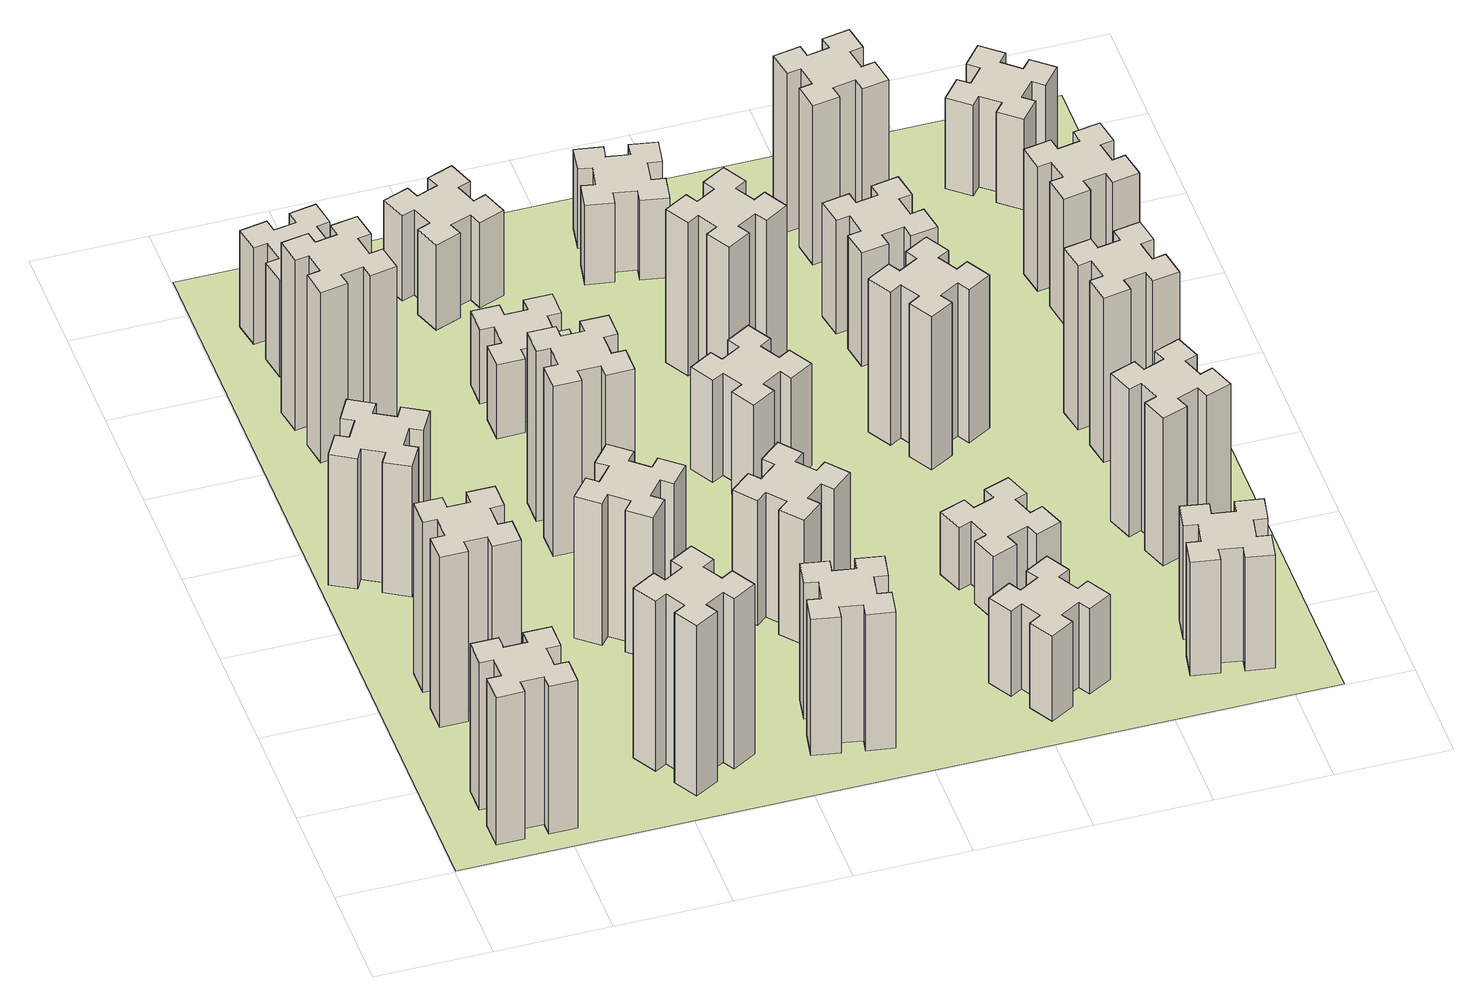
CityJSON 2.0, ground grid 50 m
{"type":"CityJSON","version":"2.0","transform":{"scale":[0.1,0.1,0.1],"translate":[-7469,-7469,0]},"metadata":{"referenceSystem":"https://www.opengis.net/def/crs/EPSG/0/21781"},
"CityObjects":{
"building1":{"type":"Building","attributes":{"class":"1000","function":"1000","usage":"1000","yearOfConstruction":2016,"roofType":"1000","measuredHeight":78,"storeysAboveGround":30,"storeysBelowGround":0},"geometry":[{"type":"Solid","lod":"1","boundaries":[[[[0,1,2,3,4,5,6,7,8,9,10,11,12,13,14,15,16,17,18,19]],[[17,16,20,21]],[[16,15,22,20]],[[15,14,23,22]],[[14,13,24,23]],[[13,12,25,24]],[[12,11,26,25]],[[11,10,27,26]],[[10,9,28,27]],[[9,8,29,28]],[[8,7,30,29]],[[7,6,31,30]],[[6,5,32,31]],[[5,4,33,32]],[[4,3,34,33]],[[3,2,35,34]],[[2,1,36,35]],[[1,0,37,36]],[[0,19,38,37]],[[19,18,39,38]],[[18,17,21,39]],[[24,25,26,27,28,29,30,31,32,33,34,35,36,37,38,39,21,20,22,23]]]]}]},
"building2":{"type":"Building","attributes":{"class":"1000","function":"1000","usage":"1000","yearOfConstruction":2016,"roofType":"1000","measuredHeight":90,"storeysAboveGround":30,"storeysBelowGround":0},"geometry":[{"type":"Solid","lod":"1","boundaries":[[[[40,41,42,43,44,45,46,47,48,49,50,51,52,53,54,55,56,57,58,59]],[[57,56,60,61]],[[56,55,62,60]],[[55,54,63,62]],[[54,53,64,63]],[[53,52,65,64]],[[52,51,66,65]],[[51,50,67,66]],[[50,49,68,67]],[[49,48,69,68]],[[48,47,70,69]],[[47,46,71,70]],[[46,45,72,71]],[[45,44,73,72]],[[44,43,74,73]],[[43,42,75,74]],[[42,41,76,75]],[[41,40,77,76]],[[40,59,78,77]],[[59,58,79,78]],[[58,57,61,79]],[[64,65,66,67,68,69,70,71,72,73,74,75,76,77,78,79,61,60,62,63]]]]}]},
"building3":{"type":"Building","attributes":{"class":"1000","function":"1000","usage":"1000","yearOfConstruction":2016,"roofType":"1000","measuredHeight":69,"storeysAboveGround":30,"storeysBelowGround":0},"geometry":[{"type":"Solid","lod":"1","boundaries":[[[[80,81,82,83,84,85,86,87,88,89,90,91,92,93,94,95,96,97,98,99]],[[97,96,100,101]],[[96,95,102,100]],[[95,94,103,102]],[[94,93,104,103]],[[93,92,105,104]],[[92,91,106,105]],[[91,90,107,106]],[[90,89,108,107]],[[89,88,109,108]],[[88,87,110,109]],[[87,86,111,110]],[[86,85,112,111]],[[85,84,113,112]],[[84,83,114,113]],[[83,82,115,114]],[[82,81,116,115]],[[81,80,117,116]],[[80,99,118,117]],[[99,98,119,118]],[[98,97,101,119]],[[104,105,106,107,108,109,110,111,112,113,114,115,116,117,118,119,101,100,102,103]]]]}]},
"building4":{"type":"Building","attributes":{"class":"1000","function":"1000","usage":"1000","yearOfConstruction":2016,"roofType":"1000","measuredHeight":90,"storeysAboveGround":30,"storeysBelowGround":0},"geometry":[{"type":"Solid","lod":"1","boundaries":[[[[120,121,122,123,124,125,126,127,128,129,130,131,132,133,134,135,136,137,138,139]],[[137,136,140,141]],[[136,135,142,140]],[[135,134,143,142]],[[134,133,144,143]],[[133,132,145,144]],[[132,131,146,145]],[[131,130,147,146]],[[130,129,148,147]],[[129,128,149,148]],[[128,127,150,149]],[[127,126,151,150]],[[126,125,152,151]],[[125,124,153,152]],[[124,123,154,153]],[[123,122,155,154]],[[122,121,156,155]],[[121,120,157,156]],[[120,139,158,157]],[[139,138,159,158]],[[138,137,141,159]],[[144,145,146,147,148,149,150,151,152,153,154,155,156,157,158,159,141,140,142,143]]]]}]},
"building5":{"type":"Building","attributes":{"class":"1000","function":"1000","usage":"1000","yearOfConstruction":2016,"roofType":"1000","measuredHeight":90,"storeysAboveGround":30,"storeysBelowGround":0},"geometry":[{"type":"Solid","lod":"1","boundaries":[[[[160,161,162,163,164,165,166,167,168,169,170,171,172,173,174,175,176,177,178,179]],[[177,176,180,181]],[[176,175,182,180]],[[175,174,183,182]],[[174,173,184,183]],[[173,172,185,184]],[[172,171,186,185]],[[171,170,187,186]],[[170,169,188,187]],[[169,168,189,188]],[[168,167,190,189]],[[167,166,191,190]],[[166,165,192,191]],[[165,164,193,192]],[[164,163,194,193]],[[163,162,195,194]],[[162,161,196,195]],[[161,160,197,196]],[[160,179,198,197]],[[179,178,199,198]],[[178,177,181,199]],[[184,185,186,187,188,189,190,191,192,193,194,195,196,197,198,199,181,180,182,183]]]]}]},
"building6":{"type":"Building","attributes":{"class":"1000","function":"1000","usage":"1000","yearOfConstruction":2016,"roofType":"1000","measuredHeight":51,"storeysAboveGround":30,"storeysBelowGround":0},"geometry":[{"type":"Solid","lod":"1","boundaries":[[[[200,201,202,203,204,205,206,207,208,209,210,211,212,213,214,215,216,217,218,219]],[[217,216,220,221]],[[216,215,222,220]],[[215,214,223,222]],[[214,213,224,223]],[[213,212,225,224]],[[212,211,226,225]],[[211,210,227,226]],[[210,209,228,227]],[[209,208,229,228]],[[208,207,230,229]],[[207,206,231,230]],[[206,205,232,231]],[[205,204,233,232]],[[204,203,234,233]],[[203,202,235,234]],[[202,201,236,235]],[[201,200,237,236]],[[200,219,238,237]],[[219,218,239,238]],[[218,217,221,239]],[[224,225,226,227,228,229,230,231,232,233,234,235,236,237,238,239,221,220,222,223]]]]}]},
"building7":{"type":"Building","attributes":{"class":"1000","function":"1000","usage":"1000","yearOfConstruction":2016,"roofType":"1000","measuredHeight":75,"storeysAboveGround":30,"storeysBelowGround":0},"geometry":[{"type":"Solid","lod":"1","boundaries":[[[[240,241,242,243,244,245,246,247,248,249,250,251,252,253,254,255,256,257,258,259]],[[257,256,260,261]],[[256,255,262,260]],[[255,254,263,262]],[[254,253,264,263]],[[253,252,265,264]],[[252,251,266,265]],[[251,250,267,266]],[[250,249,268,267]],[[249,248,269,268]],[[248,247,270,269]],[[247,246,271,270]],[[246,245,272,271]],[[245,244,273,272]],[[244,243,274,273]],[[243,242,275,274]],[[242,241,276,275]],[[241,240,277,276]],[[240,259,278,277]],[[259,258,279,278]],[[258,257,261,279]],[[264,265,266,267,268,269,270,271,272,273,274,275,276,277,278,279,261,260,262,263]]]]}]},
"building8":{"type":"Building","attributes":{"class":"1000","function":"1000","usage":"1000","yearOfConstruction":2016,"roofType":"1000","measuredHeight":90,"storeysAboveGround":30,"storeysBelowGround":0},"geometry":[{"type":"Solid","lod":"1","boundaries":[[[[280,281,282,283,284,285,286,287,288,289,290,291,292,293,294,295,296,297,298,299]],[[297,296,300,301]],[[296,295,302,300]],[[295,294,303,302]],[[294,293,304,303]],[[293,292,305,304]],[[292,291,306,305]],[[291,290,307,306]],[[290,289,308,307]],[[289,288,309,308]],[[288,287,310,309]],[[287,286,311,310]],[[286,285,312,311]],[[285,284,313,312]],[[284,283,314,313]],[[283,282,315,314]],[[282,281,316,315]],[[281,280,317,316]],[[280,299,318,317]],[[299,298,319,318]],[[298,297,301,319]],[[304,305,306,307,308,309,310,311,312,313,314,315,316,317,318,319,301,300,302,303]]]]}]},
"building9":{"type":"Building","attributes":{"class":"1000","function":"1000","usage":"1000","yearOfConstruction":2016,"roofType":"1000","measuredHeight":72,"storeysAboveGround":30,"storeysBelowGround":0},"geometry":[{"type":"Solid","lod":"1","boundaries":[[[[320,321,322,323,324,325,326,327,328,329,330,331,332,333,334,335,336,337,338,339]],[[337,336,340,341]],[[336,335,342,340]],[[335,334,343,342]],[[334,333,344,343]],[[333,332,345,344]],[[332,331,346,345]],[[331,330,347,346]],[[330,329,348,347]],[[329,328,349,348]],[[328,327,350,349]],[[327,326,351,350]],[[326,325,352,351]],[[325,324,353,352]],[[324,323,354,353]],[[323,322,355,354]],[[322,321,356,355]],[[321,320,357,356]],[[320,339,358,357]],[[339,338,359,358]],[[338,337,341,359]],[[344,345,346,347,348,349,350,351,352,353,354,355,356,357,358,359,341,340,342,343]]]]}]},
"building10":{"type":"Building","attributes":{"class":"1000","function":"1000","usage":"1000","yearOfConstruction":2016,"roofType":"1000","measuredHeight":39,"storeysAboveGround":30,"storeysBelowGround":0},"geometry":[{"type":"Solid","lod":"1","boundaries":[[[[360,361,362,363,364,365,366,367,368,369,370,371,372,373,374,375,376,377,378,379]],[[377,376,380,381]],[[376,375,382,380]],[[375,374,383,382]],[[374,373,384,383]],[[373,372,385,384]],[[372,371,386,385]],[[371,370,387,386]],[[370,369,388,387]],[[369,368,389,388]],[[368,367,390,389]],[[367,366,391,390]],[[366,365,392,391]],[[365,364,393,392]],[[364,363,394,393]],[[363,362,395,394]],[[362,361,396,395]],[[361,360,397,396]],[[360,379,398,397]],[[379,378,399,398]],[[378,377,381,399]],[[384,385,386,387,388,389,390,391,392,393,394,395,396,397,398,399,381,380,382,383]]]]}]},
"building11":{"type":"Building","attributes":{"class":"1000","function":"1000","usage":"1000","yearOfConstruction":2016,"roofType":"1000","measuredHeight":45,"storeysAboveGround":30,"storeysBelowGround":0},"geometry":[{"type":"Solid","lod":"1","boundaries":[[[[400,401,402,403,404,405,406,407,408,409,410,411,412,413,414,415,416,417,418,419]],[[417,416,420,421]],[[416,415,422,420]],[[415,414,423,422]],[[414,413,424,423]],[[413,412,425,424]],[[412,411,426,425]],[[411,410,427,426]],[[410,409,428,427]],[[409,408,429,428]],[[408,407,430,429]],[[407,406,431,430]],[[406,405,432,431]],[[405,404,433,432]],[[404,403,434,433]],[[403,402,435,434]],[[402,401,436,435]],[[401,400,437,436]],[[400,419,438,437]],[[419,418,439,438]],[[418,417,421,439]],[[424,425,426,427,428,429,430,431,432,433,434,435,436,437,438,439,421,420,422,423]]]]}]},
"building12":{"type":"Building","attributes":{"class":"1000","function":"1000","usage":"1000","yearOfConstruction":2016,"roofType":"1000","measuredHeight":66,"storeysAboveGround":30,"storeysBelowGround":0},"geometry":[{"type":"Solid","lod":"1","boundaries":[[[[440,441,442,443,444,445,446,447,448,449,450,451,452,453,454,455,456,457,458,459]],[[457,456,460,461]],[[456,455,462,460]],[[455,454,463,462]],[[454,453,464,463]],[[453,452,465,464]],[[452,451,466,465]],[[451,450,467,466]],[[450,449,468,467]],[[449,448,469,468]],[[448,447,470,469]],[[447,446,471,470]],[[446,445,472,471]],[[445,444,473,472]],[[444,443,474,473]],[[443,442,475,474]],[[442,441,476,475]],[[441,440,477,476]],[[440,459,478,477]],[[459,458,479,478]],[[458,457,461,479]],[[464,465,466,467,468,469,470,471,472,473,474,475,476,477,478,479,461,460,462,463]]]]}]},
"building13":{"type":"Building","attributes":{"class":"1000","function":"1000","usage":"1000","yearOfConstruction":2016,"roofType":"1000","measuredHeight":54,"storeysAboveGround":30,"storeysBelowGround":0},"geometry":[{"type":"Solid","lod":"1","boundaries":[[[[480,481,482,483,484,485,486,487,488,489,490,491,492,493,494,495,496,497,498,499]],[[497,496,500,501]],[[496,495,502,500]],[[495,494,503,502]],[[494,493,504,503]],[[493,492,505,504]],[[492,491,506,505]],[[491,490,507,506]],[[490,489,508,507]],[[489,488,509,508]],[[488,487,510,509]],[[487,486,511,510]],[[486,485,512,511]],[[485,484,513,512]],[[484,483,514,513]],[[483,482,515,514]],[[482,481,516,515]],[[481,480,517,516]],[[480,499,518,517]],[[499,498,519,518]],[[498,497,501,519]],[[504,505,506,507,508,509,510,511,512,513,514,515,516,517,518,519,501,500,502,503]]]]}]},
"building14":{"type":"Building","attributes":{"class":"1000","function":"1000","usage":"1000","yearOfConstruction":2016,"roofType":"1000","measuredHeight":45,"storeysAboveGround":30,"storeysBelowGround":0},"geometry":[{"type":"Solid","lod":"1","boundaries":[[[[520,521,522,523,524,525,526,527,528,529,530,531,532,533,534,535,536,537,538,539]],[[537,536,540,541]],[[536,535,542,540]],[[535,534,543,542]],[[534,533,544,543]],[[533,532,545,544]],[[532,531,546,545]],[[531,530,547,546]],[[530,529,548,547]],[[529,528,549,548]],[[528,527,550,549]],[[527,526,551,550]],[[526,525,552,551]],[[525,524,553,552]],[[524,523,554,553]],[[523,522,555,554]],[[522,521,556,555]],[[521,520,557,556]],[[520,539,558,557]],[[539,538,559,558]],[[538,537,541,559]],[[544,545,546,547,548,549,550,551,552,553,554,555,556,557,558,559,541,540,542,543]]]]}]},
"building15":{"type":"Building","attributes":{"class":"1000","function":"1000","usage":"1000","yearOfConstruction":2016,"roofType":"1000","measuredHeight":81,"storeysAboveGround":30,"storeysBelowGround":0},"geometry":[{"type":"Solid","lod":"1","boundaries":[[[[560,561,562,563,564,565,566,567,568,569,570,571,572,573,574,575,576,577,578,579]],[[577,576,580,581]],[[576,575,582,580]],[[575,574,583,582]],[[574,573,584,583]],[[573,572,585,584]],[[572,571,586,585]],[[571,570,587,586]],[[570,569,588,587]],[[569,568,589,588]],[[568,567,590,589]],[[567,566,591,590]],[[566,565,592,591]],[[565,564,593,592]],[[564,563,594,593]],[[563,562,595,594]],[[562,561,596,595]],[[561,560,597,596]],[[560,579,598,597]],[[579,578,599,598]],[[578,577,581,599]],[[584,585,586,587,588,589,590,591,592,593,594,595,596,597,598,599,581,580,582,583]]]]}]},
"building16":{"type":"Building","attributes":{"class":"1000","function":"1000","usage":"1000","yearOfConstruction":2016,"roofType":"1000","measuredHeight":42,"storeysAboveGround":30,"storeysBelowGround":0},"geometry":[{"type":"Solid","lod":"1","boundaries":[[[[600,601,602,603,604,605,606,607,608,609,610,611,612,613,614,615,616,617,618,619]],[[617,616,620,621]],[[616,615,622,620]],[[615,614,623,622]],[[614,613,624,623]],[[613,612,625,624]],[[612,611,626,625]],[[611,610,627,626]],[[610,609,628,627]],[[609,608,629,628]],[[608,607,630,629]],[[607,606,631,630]],[[606,605,632,631]],[[605,604,633,632]],[[604,603,634,633]],[[603,602,635,634]],[[602,601,636,635]],[[601,600,637,636]],[[600,619,638,637]],[[619,618,639,638]],[[618,617,621,639]],[[624,625,626,627,628,629,630,631,632,633,634,635,636,637,638,639,621,620,622,623]]]]}]},
"building17":{"type":"Building","attributes":{"class":"1000","function":"1000","usage":"1000","yearOfConstruction":2016,"roofType":"1000","measuredHeight":33,"storeysAboveGround":30,"storeysBelowGround":0},"geometry":[{"type":"Solid","lod":"1","boundaries":[[[[640,641,642,643,644,645,646,647,648,649,650,651,652,653,654,655,656,657,658,659]],[[657,656,660,661]],[[656,655,662,660]],[[655,654,663,662]],[[654,653,664,663]],[[653,652,665,664]],[[652,651,666,665]],[[651,650,667,666]],[[650,649,668,667]],[[649,648,669,668]],[[648,647,670,669]],[[647,646,671,670]],[[646,645,672,671]],[[645,644,673,672]],[[644,643,674,673]],[[643,642,675,674]],[[642,641,676,675]],[[641,640,677,676]],[[640,659,678,677]],[[659,658,679,678]],[[658,657,661,679]],[[664,665,666,667,668,669,670,671,672,673,674,675,676,677,678,679,661,660,662,663]]]]}]},
"building18":{"type":"Building","attributes":{"class":"1000","function":"1000","usage":"1000","yearOfConstruction":2016,"roofType":"1000","measuredHeight":81,"storeysAboveGround":30,"storeysBelowGround":0},"geometry":[{"type":"Solid","lod":"1","boundaries":[[[[680,681,682,683,684,685,686,687,688,689,690,691,692,693,694,695,696,697,698,699]],[[697,696,700,701]],[[696,695,702,700]],[[695,694,703,702]],[[694,693,704,703]],[[693,692,705,704]],[[692,691,706,705]],[[691,690,707,706]],[[690,689,708,707]],[[689,688,709,708]],[[688,687,710,709]],[[687,686,711,710]],[[686,685,712,711]],[[685,684,713,712]],[[684,683,714,713]],[[683,682,715,714]],[[682,681,716,715]],[[681,680,717,716]],[[680,699,718,717]],[[699,698,719,718]],[[698,697,701,719]],[[704,705,706,707,708,709,710,711,712,713,714,715,716,717,718,719,701,700,702,703]]]]}]},
"building19":{"type":"Building","attributes":{"class":"1000","function":"1000","usage":"1000","yearOfConstruction":2016,"roofType":"1000","measuredHeight":60,"storeysAboveGround":30,"storeysBelowGround":0},"geometry":[{"type":"Solid","lod":"1","boundaries":[[[[720,721,722,723,724,725,726,727,728,729,730,731,732,733,734,735,736,737,738,739]],[[737,736,740,741]],[[736,735,742,740]],[[735,734,743,742]],[[734,733,744,743]],[[733,732,745,744]],[[732,731,746,745]],[[731,730,747,746]],[[730,729,748,747]],[[729,728,749,748]],[[728,727,750,749]],[[727,726,751,750]],[[726,725,752,751]],[[725,724,753,752]],[[724,723,754,753]],[[723,722,755,754]],[[722,721,756,755]],[[721,720,757,756]],[[720,739,758,757]],[[739,738,759,758]],[[738,737,741,759]],[[744,745,746,747,748,749,750,751,752,753,754,755,756,757,758,759,741,740,742,743]]]]}]},
"building20":{"type":"Building","attributes":{"class":"1000","function":"1000","usage":"1000","yearOfConstruction":2016,"roofType":"1000","measuredHeight":60,"storeysAboveGround":30,"storeysBelowGround":0},"geometry":[{"type":"Solid","lod":"1","boundaries":[[[[760,761,762,763,764,765,766,767,768,769,770,771,772,773,774,775,776,777,778,779]],[[777,776,780,781]],[[776,775,782,780]],[[775,774,783,782]],[[774,773,784,783]],[[773,772,785,784]],[[772,771,786,785]],[[771,770,787,786]],[[770,769,788,787]],[[769,768,789,788]],[[768,767,790,789]],[[767,766,791,790]],[[766,765,792,791]],[[765,764,793,792]],[[764,763,794,793]],[[763,762,795,794]],[[762,761,796,795]],[[761,760,797,796]],[[760,779,798,797]],[[779,778,799,798]],[[778,777,781,799]],[[784,785,786,787,788,789,790,791,792,793,794,795,796,797,798,799,781,780,782,783]]]]}]},
"building21":{"type":"Building","attributes":{"class":"1000","function":"1000","usage":"1000","yearOfConstruction":2016,"roofType":"1000","measuredHeight":84,"storeysAboveGround":30,"storeysBelowGround":0},"geometry":[{"type":"Solid","lod":"1","boundaries":[[[[800,801,802,803,804,805,806,807,808,809,810,811,812,813,814,815,816,817,818,819]],[[817,816,820,821]],[[816,815,822,820]],[[815,814,823,822]],[[814,813,824,823]],[[813,812,825,824]],[[812,811,826,825]],[[811,810,827,826]],[[810,809,828,827]],[[809,808,829,828]],[[808,807,830,829]],[[807,806,831,830]],[[806,805,832,831]],[[805,804,833,832]],[[804,803,834,833]],[[803,802,835,834]],[[802,801,836,835]],[[801,800,837,836]],[[800,819,838,837]],[[819,818,839,838]],[[818,817,821,839]],[[824,825,826,827,828,829,830,831,832,833,834,835,836,837,838,839,821,820,822,823]]]]}]},
"building22":{"type":"Building","attributes":{"class":"1000","function":"1000","usage":"1000","yearOfConstruction":2016,"roofType":"1000","measuredHeight":78,"storeysAboveGround":30,"storeysBelowGround":0},"geometry":[{"type":"Solid","lod":"1","boundaries":[[[[840,841,842,843,844,845,846,847,848,849,850,851,852,853,854,855,856,857,858,859]],[[857,856,860,861]],[[856,855,862,860]],[[855,854,863,862]],[[854,853,864,863]],[[853,852,865,864]],[[852,851,866,865]],[[851,850,867,866]],[[850,849,868,867]],[[849,848,869,868]],[[848,847,870,869]],[[847,846,871,870]],[[846,845,872,871]],[[845,844,873,872]],[[844,843,874,873]],[[843,842,875,874]],[[842,841,876,875]],[[841,840,877,876]],[[840,859,878,877]],[[859,858,879,878]],[[858,857,861,879]],[[864,865,866,867,868,869,870,871,872,873,874,875,876,877,878,879,861,860,862,863]]]]}]},
"building23":{"type":"Building","attributes":{"class":"1000","function":"1000","usage":"1000","yearOfConstruction":2016,"roofType":"1000","measuredHeight":87,"storeysAboveGround":30,"storeysBelowGround":0},"geometry":[{"type":"Solid","lod":"1","boundaries":[[[[880,881,882,883,884,885,886,887,888,889,890,891,892,893,894,895,896,897,898,899]],[[897,896,900,901]],[[896,895,902,900]],[[895,894,903,902]],[[894,893,904,903]],[[893,892,905,904]],[[892,891,906,905]],[[891,890,907,906]],[[890,889,908,907]],[[889,888,909,908]],[[888,887,910,909]],[[887,886,911,910]],[[886,885,912,911]],[[885,884,913,912]],[[884,883,914,913]],[[883,882,915,914]],[[882,881,916,915]],[[881,880,917,916]],[[880,899,918,917]],[[899,898,919,918]],[[898,897,901,919]],[[904,905,906,907,908,909,910,911,912,913,914,915,916,917,918,919,901,900,902,903]]]]}]},
"building24":{"type":"Building","attributes":{"class":"1000","function":"1000","usage":"1000","yearOfConstruction":2016,"roofType":"1000","measuredHeight":66,"storeysAboveGround":30,"storeysBelowGround":0},"geometry":[{"type":"Solid","lod":"1","boundaries":[[[[920,921,922,923,924,925,926,927,928,929,930,931,932,933,934,935,936,937,938,939]],[[937,936,940,941]],[[936,935,942,940]],[[935,934,943,942]],[[934,933,944,943]],[[933,932,945,944]],[[932,931,946,945]],[[931,930,947,946]],[[930,929,948,947]],[[929,928,949,948]],[[928,927,950,949]],[[927,926,951,950]],[[926,925,952,951]],[[925,924,953,952]],[[924,923,954,953]],[[923,922,955,954]],[[922,921,956,955]],[[921,920,957,956]],[[920,939,958,957]],[[939,938,959,958]],[[938,937,941,959]],[[944,945,946,947,948,949,950,951,952,953,954,955,956,957,958,959,941,940,942,943]]]]}]},
"building25":{"type":"Building","attributes":{"class":"1000","function":"1000","usage":"1000","yearOfConstruction":2016,"roofType":"1000","measuredHeight":48,"storeysAboveGround":30,"storeysBelowGround":0},"geometry":[{"type":"Solid","lod":"1","boundaries":[[[[960,961,962,963,964,965,966,967,968,969,970,971,972,973,974,975,976,977,978,979]],[[977,976,980,981]],[[976,975,982,980]],[[975,974,983,982]],[[974,973,984,983]],[[973,972,985,984]],[[972,971,986,985]],[[971,970,987,986]],[[970,969,988,987]],[[969,968,989,988]],[[968,967,990,989]],[[967,966,991,990]],[[966,965,992,991]],[[965,964,993,992]],[[964,963,994,993]],[[963,962,995,994]],[[962,961,996,995]],[[961,960,997,996]],[[960,979,998,997]],[[979,978,999,998]],[[978,977,981,999]],[[984,985,986,987,988,989,990,991,992,993,994,995,996,997,998,999,981,980,982,983]]]]}]},
"landuse1":{"type":"LandUse","attributes":{"name":"plot1","function":"1010"},"geometry":[{"type":"MultiSurface","lod":"1","boundaries":[[[1000,1001,1002,1003]]]}]}
},
"vertices":[
[265,325,0],[265,225,0],[205,225,0],[205,105,0],[325,105,0],[325,165,0],[425,165,0],[425,105,0],[545,105,0],[545,225,0],[485,225,0],[485,325,0],[545,325,0],[545,445,0],[425,445,0],[425,385,0],[325,385,0],[325,445,0],[205,445,0],[205,325,0],[325,385,780],[325,445,780],[425,385,780],[425,445,780],[545,445,780],[545,325,780],[485,325,780],[485,225,780],[545,225,780],[545,105,780],[425,105,780],[425,165,780],[325,165,780],[325,105,780],[205,105,780],[205,225,780],[265,225,780],[265,325,780],[205,325,780],[205,445,780],
[265,1065,0],[265,965,0],[205,965,0],[205,845,0],[325,845,0],[325,905,0],[425,905,0],[425,845,0],[545,845,0],[545,965,0],[485,965,0],[485,1065,0],[545,1065,0],[545,1185,0],[425,1185,0],[425,1125,0],[325,1125,0],[325,1185,0],[205,1185,0],[205,1065,0],[325,1125,900],[325,1185,900],[425,1125,900],[425,1185,900],[545,1185,900],[545,1065,900],[485,1065,900],[485,965,900],[545,965,900],[545,845,900],[425,845,900],[425,905,900],[325,905,900],[325,845,900],[205,845,900],[205,965,900],[265,965,900],[265,1065,900],[205,1065,900],[205,1185,900],
[374,1926,0],[287,1976,0],[317,2028,0],[213,2088,0],[153,1984,0],[205,1954,0],[155,1867,0],[103,1897,0],[43,1793,0],[147,1733,0],[177,1785,0],[264,1735,0],[234,1683,0],[338,1623,0],[398,1727,0],[346,1757,0],[396,1844,0],[448,1814,0],[508,1918,0],[404,1978,0],[396,1844,690],[448,1814,690],[346,1757,690],[398,1727,690],[338,1623,690],[234,1683,690],[264,1735,690],[177,1785,690],[147,1733,690],[43,1793,690],[103,1897,690],[155,1867,690],[205,1954,690],[153,1984,690],[213,2088,690],[317,2028,690],[287,1976,690],[374,1926,690],[404,1978,690],[508,1918,690],
[405,2812,0],[307,2795,0],[297,2854,0],[178,2833,0],[199,2715,0],[258,2725,0],[276,2627,0],[217,2617,0],[237,2498,0],[356,2519,0],[345,2578,0],[444,2596,0],[454,2537,0],[572,2557,0],[551,2676,0],[492,2665,0],[475,2764,0],[534,2774,0],[513,2892,0],[395,2871,0],[475,2764,900],[534,2774,900],[492,2665,900],[551,2676,900],[572,2557,900],[454,2537,900],[444,2596,900],[345,2578,900],[356,2519,900],[237,2498,900],[217,2617,900],[276,2627,900],[258,2725,900],[199,2715,900],[178,2833,900],[297,2854,900],[307,2795,900],[405,2812,900],[395,2871,900],[513,2892,900],
[1127,255,0],[1214,305,0],[1244,253,0],[1348,313,0],[1288,417,0],[1236,387,0],[1186,474,0],[1238,504,0],[1178,608,0],[1074,548,0],[1104,496,0],[1017,446,0],[987,498,0],[883,438,0],[943,334,0],[995,364,0],[1045,277,0],[993,247,0],[1053,143,0],[1157,203,0],[1045,277,900],[993,247,900],[995,364,900],[943,334,900],[883,438,900],[987,498,900],[1017,446,900],[1104,496,900],[1074,548,900],[1178,608,900],[1238,504,900],[1186,474,900],[1236,387,900],[1288,417,900],[1348,313,900],[1244,253,900],[1214,305,900],[1127,255,900],[1157,203,900],[1053,143,900],
[258,3265,0],[276,3167,0],[217,3157,0],[237,3038,0],[356,3059,0],[345,3118,0],[444,3136,0],[454,3077,0],[572,3097,0],[551,3216,0],[492,3205,0],[475,3304,0],[534,3314,0],[513,3432,0],[395,3411,0],[405,3352,0],[307,3335,0],[297,3394,0],[178,3373,0],[199,3255,0],[307,3335,510],[297,3394,510],[405,3352,510],[395,3411,510],[513,3432,510],[534,3314,510],[475,3304,510],[492,3205,510],[551,3216,510],[572,3097,510],[454,3077,510],[444,3136,510],[345,3118,510],[356,3059,510],[237,3038,510],[217,3157,510],[276,3167,510],[258,3265,510],[199,3255,510],[178,3373,510],
[1224,1267,0],[1148,1332,0],[1186,1378,0],[1094,1455,0],[1017,1363,0],[1063,1324,0],[999,1248,0],[953,1286,0],[876,1194,0],[968,1117,0],[1006,1163,0],[1083,1099,0],[1044,1053,0],[1136,976,0],[1213,1068,0],[1167,1106,0],[1232,1183,0],[1278,1144,0],[1355,1236,0],[1263,1313,0],[1232,1183,750],[1278,1144,750],[1167,1106,750],[1213,1068,750],[1136,976,750],[1044,1053,750],[1083,1099,750],[1006,1163,750],[968,1117,750],[876,1194,750],[953,1286,750],[999,1248,750],[1063,1324,750],[1017,1363,750],[1094,1455,750],[1186,1378,750],[1148,1332,750],[1224,1267,750],[1263,1313,750],[1355,1236,750],
[1165,1965,0],[1065,1965,0],[1065,2025,0],[945,2025,0],[945,1905,0],[1005,1905,0],[1005,1805,0],[945,1805,0],[945,1685,0],[1065,1685,0],[1065,1745,0],[1165,1745,0],[1165,1685,0],[1285,1685,0],[1285,1805,0],[1225,1805,0],[1225,1905,0],[1285,1905,0],[1285,2025,0],[1165,2025,0],[1225,1905,900],[1285,1905,900],[1225,1805,900],[1285,1805,900],[1285,1685,900],[1165,1685,900],[1165,1745,900],[1065,1745,900],[1065,1685,900],[945,1685,900],[945,1805,900],[1005,1805,900],[1005,1905,900],[945,1905,900],[945,2025,900],[1065,2025,900],[1065,1965,900],[1165,1965,900],[1165,2025,900],[1285,2025,900],
[1855,307,0],[1872,405,0],[1931,395,0],[1952,513,0],[1834,534,0],[1824,475,0],[1725,492,0],[1736,551,0],[1617,572,0],[1597,454,0],[1656,444,0],[1638,345,0],[1579,356,0],[1558,237,0],[1677,217,0],[1687,276,0],[1785,258,0],[1775,199,0],[1893,178,0],[1914,297,0],[1785,258,720],[1775,199,720],[1687,276,720],[1677,217,720],[1558,237,720],[1579,356,720],[1638,345,720],[1656,444,720],[1597,454,720],[1617,572,720],[1736,551,720],[1725,492,720],[1824,475,720],[1834,534,720],[1952,513,720],[1931,395,720],[1872,405,720],[1855,307,720],[1914,297,720],[1893,178,720],
[1005,2645,0],[1005,2545,0],[945,2545,0],[945,2425,0],[1065,2425,0],[1065,2485,0],[1165,2485,0],[1165,2425,0],[1285,2425,0],[1285,2545,0],[1225,2545,0],[1225,2645,0],[1285,2645,0],[1285,2765,0],[1165,2765,0],[1165,2705,0],[1065,2705,0],[1065,2765,0],[945,2765,0],[945,2645,0],[1065,2705,390],[1065,2765,390],[1165,2705,390],[1165,2765,390],[1285,2765,390],[1285,2645,390],[1225,2645,390],[1225,2545,390],[1285,2545,390],[1285,2425,390],[1165,2425,390],[1165,2485,390],[1065,2485,390],[1065,2425,390],[945,2425,390],[945,2545,390],[1005,2545,390],[1005,2645,390],[945,2645,390],[945,2765,390],
[1136,3326,0],[1102,3420,0],[1158,3440,0],[1117,3553,0],[1004,3512,0],[1025,3456,0],[931,3422,0],[910,3478,0],[797,3437,0],[839,3324,0],[895,3345,0],[929,3251,0],[873,3230,0],[914,3117,0],[1027,3159,0],[1006,3215,0],[1100,3249,0],[1120,3193,0],[1233,3234,0],[1192,3347,0],[1100,3249,450],[1120,3193,450],[1006,3215,450],[1027,3159,450],[914,3117,450],[873,3230,450],[929,3251,450],[895,3345,450],[839,3324,450],[797,3437,450],[910,3478,450],[931,3422,450],[1025,3456,450],[1004,3512,450],[1117,3553,450],[1158,3440,450],[1102,3420,450],[1136,3326,450],[1192,3347,450],[1233,3234,450],
[1788,999,0],[1864,1063,0],[1903,1017,0],[1995,1094,0],[1918,1186,0],[1872,1148,0],[1807,1224,0],[1853,1263,0],[1776,1355,0],[1684,1278,0],[1723,1232,0],[1646,1167,0],[1608,1213,0],[1516,1136,0],[1593,1044,0],[1639,1083,0],[1703,1006,0],[1657,968,0],[1734,876,0],[1826,953,0],[1703,1006,660],[1657,968,660],[1639,1083,660],[1593,1044,660],[1516,1136,660],[1608,1213,660],[1646,1167,660],[1723,1232,660],[1684,1278,660],[1776,1355,660],[1853,1263,660],[1807,1224,660],[1872,1148,660],[1918,1186,660],[1995,1094,660],[1903,1017,660],[1864,1063,660],[1788,999,660],[1826,953,660],[1734,876,660],
[1844,2076,0],[1757,2026,0],[1727,2078,0],[1623,2018,0],[1683,1914,0],[1735,1944,0],[1785,1857,0],[1733,1827,0],[1793,1723,0],[1897,1783,0],[1867,1835,0],[1954,1885,0],[1984,1833,0],[2088,1893,0],[2028,1997,0],[1976,1967,0],[1926,2054,0],[1978,2084,0],[1918,2188,0],[1814,2128,0],[1926,2054,540],[1978,2084,540],[1976,1967,540],[2028,1997,540],[2088,1893,540],[1984,1833,540],[1954,1885,540],[1867,1835,540],[1897,1783,540],[1793,1723,540],[1733,1827,540],[1785,1857,540],[1735,1944,540],[1683,1914,540],[1623,2018,540],[1727,2078,540],[1757,2026,540],[1844,2076,540],[1814,2128,540],[1918,2188,540],
[2475,364,0],[2525,277,0],[2473,247,0],[2533,143,0],[2637,203,0],[2607,255,0],[2694,305,0],[2724,253,0],[2828,313,0],[2768,417,0],[2716,387,0],[2666,474,0],[2718,504,0],[2658,608,0],[2554,548,0],[2584,496,0],[2497,446,0],[2467,498,0],[2363,438,0],[2423,334,0],[2497,446,450],[2467,498,450],[2584,496,450],[2554,548,450],[2658,608,450],[2718,504,450],[2666,474,450],[2716,387,450],[2768,417,450],[2828,313,450],[2724,253,450],[2694,305,450],[2607,255,450],[2637,203,450],[2533,143,450],[2473,247,450],[2525,277,450],[2475,364,450],[2423,334,450],[2363,438,450],
[1967,2475,0],[2054,2525,0],[2084,2473,0],[2188,2533,0],[2128,2637,0],[2076,2607,0],[2026,2694,0],[2078,2724,0],[2018,2828,0],[1914,2768,0],[1944,2716,0],[1857,2666,0],[1827,2718,0],[1723,2658,0],[1783,2554,0],[1835,2584,0],[1885,2497,0],[1833,2467,0],[1893,2363,0],[1997,2423,0],[1885,2497,810],[1833,2467,810],[1835,2584,810],[1783,2554,810],[1723,2658,810],[1827,2718,810],[1857,2666,810],[1944,2716,810],[1914,2768,810],[2018,2828,810],[2078,2724,810],[2026,2694,810],[2076,2607,810],[2128,2637,810],[2188,2533,810],[2084,2473,810],[2054,2525,810],[1967,2475,810],[1997,2423,810],[1893,2363,810],
[1687,3236,0],[1785,3218,0],[1775,3159,0],[1893,3138,0],[1914,3257,0],[1855,3267,0],[1872,3365,0],[1931,3355,0],[1952,3473,0],[1834,3494,0],[1824,3435,0],[1725,3452,0],[1736,3511,0],[1617,3532,0],[1597,3414,0],[1656,3404,0],[1638,3305,0],[1579,3316,0],[1558,3197,0],[1677,3177,0],[1638,3305,420],[1579,3316,420],[1656,3404,420],[1597,3414,420],[1617,3532,420],[1736,3511,420],[1725,3452,420],[1824,3435,420],[1834,3494,420],[1952,3473,420],[1931,3355,420],[1872,3365,420],[1855,3267,420],[1914,3257,420],[1893,3138,420],[1775,3159,420],[1785,3218,420],[1687,3236,420],[1677,3177,420],[1558,3197,420],
[2716,1006,0],[2682,1100,0],[2738,1120,0],[2697,1233,0],[2584,1192,0],[2605,1136,0],[2511,1102,0],[2490,1158,0],[2377,1117,0],[2419,1004,0],[2475,1025,0],[2509,931,0],[2453,910,0],[2494,797,0],[2607,839,0],[2586,895,0],[2680,929,0],[2700,873,0],[2813,914,0],[2772,1027,0],[2680,929,330],[2700,873,330],[2586,895,330],[2607,839,330],[2494,797,330],[2453,910,330],[2509,931,330],[2475,1025,330],[2419,1004,330],[2377,1117,330],[2490,1158,330],[2511,1102,330],[2605,1136,330],[2584,1192,330],[2697,1233,330],[2738,1120,330],[2682,1100,330],[2716,1006,330],[2772,1027,330],[2813,914,330],
[2716,1967,0],[2666,2054,0],[2718,2084,0],[2658,2188,0],[2554,2128,0],[2584,2076,0],[2497,2026,0],[2467,2078,0],[2363,2018,0],[2423,1914,0],[2475,1944,0],[2525,1857,0],[2473,1827,0],[2533,1723,0],[2637,1783,0],[2607,1835,0],[2694,1885,0],[2724,1833,0],[2828,1893,0],[2768,1997,0],[2694,1885,810],[2724,1833,810],[2607,1835,810],[2637,1783,810],[2533,1723,810],[2473,1827,810],[2525,1857,810],[2475,1944,810],[2423,1914,810],[2363,2018,810],[2467,2078,810],[2497,2026,810],[2584,2076,810],[2554,2128,810],[2658,2188,810],[2718,2084,810],[2666,2054,810],[2716,1967,810],[2768,1997,810],[2828,1893,810],
[2565,2478,0],[2664,2496,0],[2674,2437,0],[2792,2457,0],[2771,2576,0],[2712,2565,0],[2695,2664,0],[2754,2674,0],[2733,2792,0],[2615,2771,0],[2625,2712,0],[2527,2695,0],[2517,2754,0],[2398,2733,0],[2419,2615,0],[2478,2625,0],[2496,2527,0],[2437,2517,0],[2457,2398,0],[2576,2419,0],[2496,2527,600],[2437,2517,600],[2478,2625,600],[2419,2615,600],[2398,2733,600],[2517,2754,600],[2527,2695,600],[2625,2712,600],[2615,2771,600],[2733,2792,600],[2754,2674,600],[2695,2664,600],[2712,2565,600],[2771,2576,600],[2792,2457,600],[2674,2437,600],[2664,2496,600],[2565,2478,600],[2576,2419,600],[2457,2398,600],
[3435,307,0],[3452,405,0],[3511,395,0],[3532,513,0],[3414,534,0],[3404,475,0],[3305,492,0],[3316,551,0],[3197,572,0],[3177,454,0],[3236,444,0],[3218,345,0],[3159,356,0],[3138,237,0],[3257,217,0],[3267,276,0],[3365,258,0],[3355,199,0],[3473,178,0],[3494,297,0],[3365,258,600],[3355,199,600],[3267,276,600],[3257,217,600],[3138,237,600],[3159,356,600],[3218,345,600],[3236,444,600],[3177,454,600],[3197,572,600],[3316,551,600],[3305,492,600],[3404,475,600],[3414,534,600],[3532,513,600],[3511,395,600],[3452,405,600],[3435,307,600],[3494,297,600],[3473,178,600],
[2478,3265,0],[2496,3167,0],[2437,3157,0],[2457,3038,0],[2576,3059,0],[2565,3118,0],[2664,3136,0],[2674,3077,0],[2792,3097,0],[2771,3216,0],[2712,3205,0],[2695,3304,0],[2754,3314,0],[2733,3432,0],[2615,3411,0],[2625,3352,0],[2527,3335,0],[2517,3394,0],[2398,3373,0],[2419,3255,0],[2527,3335,840],[2517,3394,840],[2625,3352,840],[2615,3411,840],[2733,3432,840],[2754,3314,840],[2695,3304,840],[2712,3205,840],[2771,3216,840],[2792,3097,840],[2674,3077,840],[2664,3136,840],[2565,3118,840],[2576,3059,840],[2457,3038,840],[2437,3157,840],[2496,3167,840],[2478,3265,840],[2419,3255,840],[2398,3373,840],
[3215,1125,0],[3249,1031,0],[3193,1010,0],[3234,897,0],[3347,939,0],[3326,995,0],[3420,1029,0],[3440,973,0],[3553,1014,0],[3512,1127,0],[3456,1106,0],[3422,1200,0],[3478,1220,0],[3437,1333,0],[3324,1292,0],[3345,1236,0],[3251,1202,0],[3230,1258,0],[3117,1217,0],[3159,1104,0],[3251,1202,780],[3230,1258,780],[3345,1236,780],[3324,1292,780],[3437,1333,780],[3478,1220,780],[3422,1200,780],[3456,1106,780],[3512,1127,780],[3553,1014,780],[3440,973,780],[3420,1029,780],[3326,995,780],[3347,939,780],[3234,897,780],[3193,1010,780],[3249,1031,780],[3215,1125,780],[3159,1104,780],[3117,1217,780],
[3365,1872,0],[3267,1855,0],[3257,1914,0],[3138,1893,0],[3159,1775,0],[3218,1785,0],[3236,1687,0],[3177,1677,0],[3197,1558,0],[3316,1579,0],[3305,1638,0],[3404,1656,0],[3414,1597,0],[3532,1617,0],[3511,1736,0],[3452,1725,0],[3435,1824,0],[3494,1834,0],[3473,1952,0],[3355,1931,0],[3435,1824,870],[3494,1834,870],[3452,1725,870],[3511,1736,870],[3532,1617,870],[3414,1597,870],[3404,1656,870],[3305,1638,870],[3316,1579,870],[3197,1558,870],[3177,1677,870],[3236,1687,870],[3218,1785,870],[3159,1775,870],[3138,1893,870],[3257,1914,870],[3267,1855,870],[3365,1872,870],[3355,1931,870],[3473,1952,870],
[3318,2625,0],[3336,2527,0],[3277,2517,0],[3297,2398,0],[3416,2419,0],[3405,2478,0],[3504,2496,0],[3514,2437,0],[3632,2457,0],[3611,2576,0],[3552,2565,0],[3535,2664,0],[3594,2674,0],[3573,2792,0],[3455,2771,0],[3465,2712,0],[3367,2695,0],[3357,2754,0],[3238,2733,0],[3259,2615,0],[3367,2695,660],[3357,2754,660],[3465,2712,660],[3455,2771,660],[3573,2792,660],[3594,2674,660],[3535,2664,660],[3552,2565,660],[3611,2576,660],[3632,2457,660],[3514,2437,660],[3504,2496,660],[3405,2478,660],[3416,2419,660],[3297,2398,660],[3277,2517,660],[3336,2527,660],[3318,2625,660],[3259,2615,660],[3238,2733,660],
[3444,3387,0],[3368,3452,0],[3406,3498,0],[3314,3575,0],[3237,3483,0],[3283,3444,0],[3219,3368,0],[3173,3406,0],[3096,3314,0],[3188,3237,0],[3226,3283,0],[3303,3219,0],[3264,3173,0],[3356,3096,0],[3433,3188,0],[3387,3226,0],[3452,3303,0],[3498,3264,0],[3575,3356,0],[3483,3433,0],[3452,3303,480],[3498,3264,480],[3387,3226,480],[3433,3188,480],[3356,3096,480],[3264,3173,480],[3303,3219,480],[3226,3283,480],[3188,3237,480],[3096,3314,480],[3173,3406,480],[3219,3368,480],[3283,3444,480],[3237,3483,480],[3314,3575,480],[3406,3498,480],[3368,3452,480],[3444,3387,480],[3483,3433,480],[3575,3356,480],
[5,3705,0],[3705,3705,0],[3705,5,0],[5,5,0]
]}
